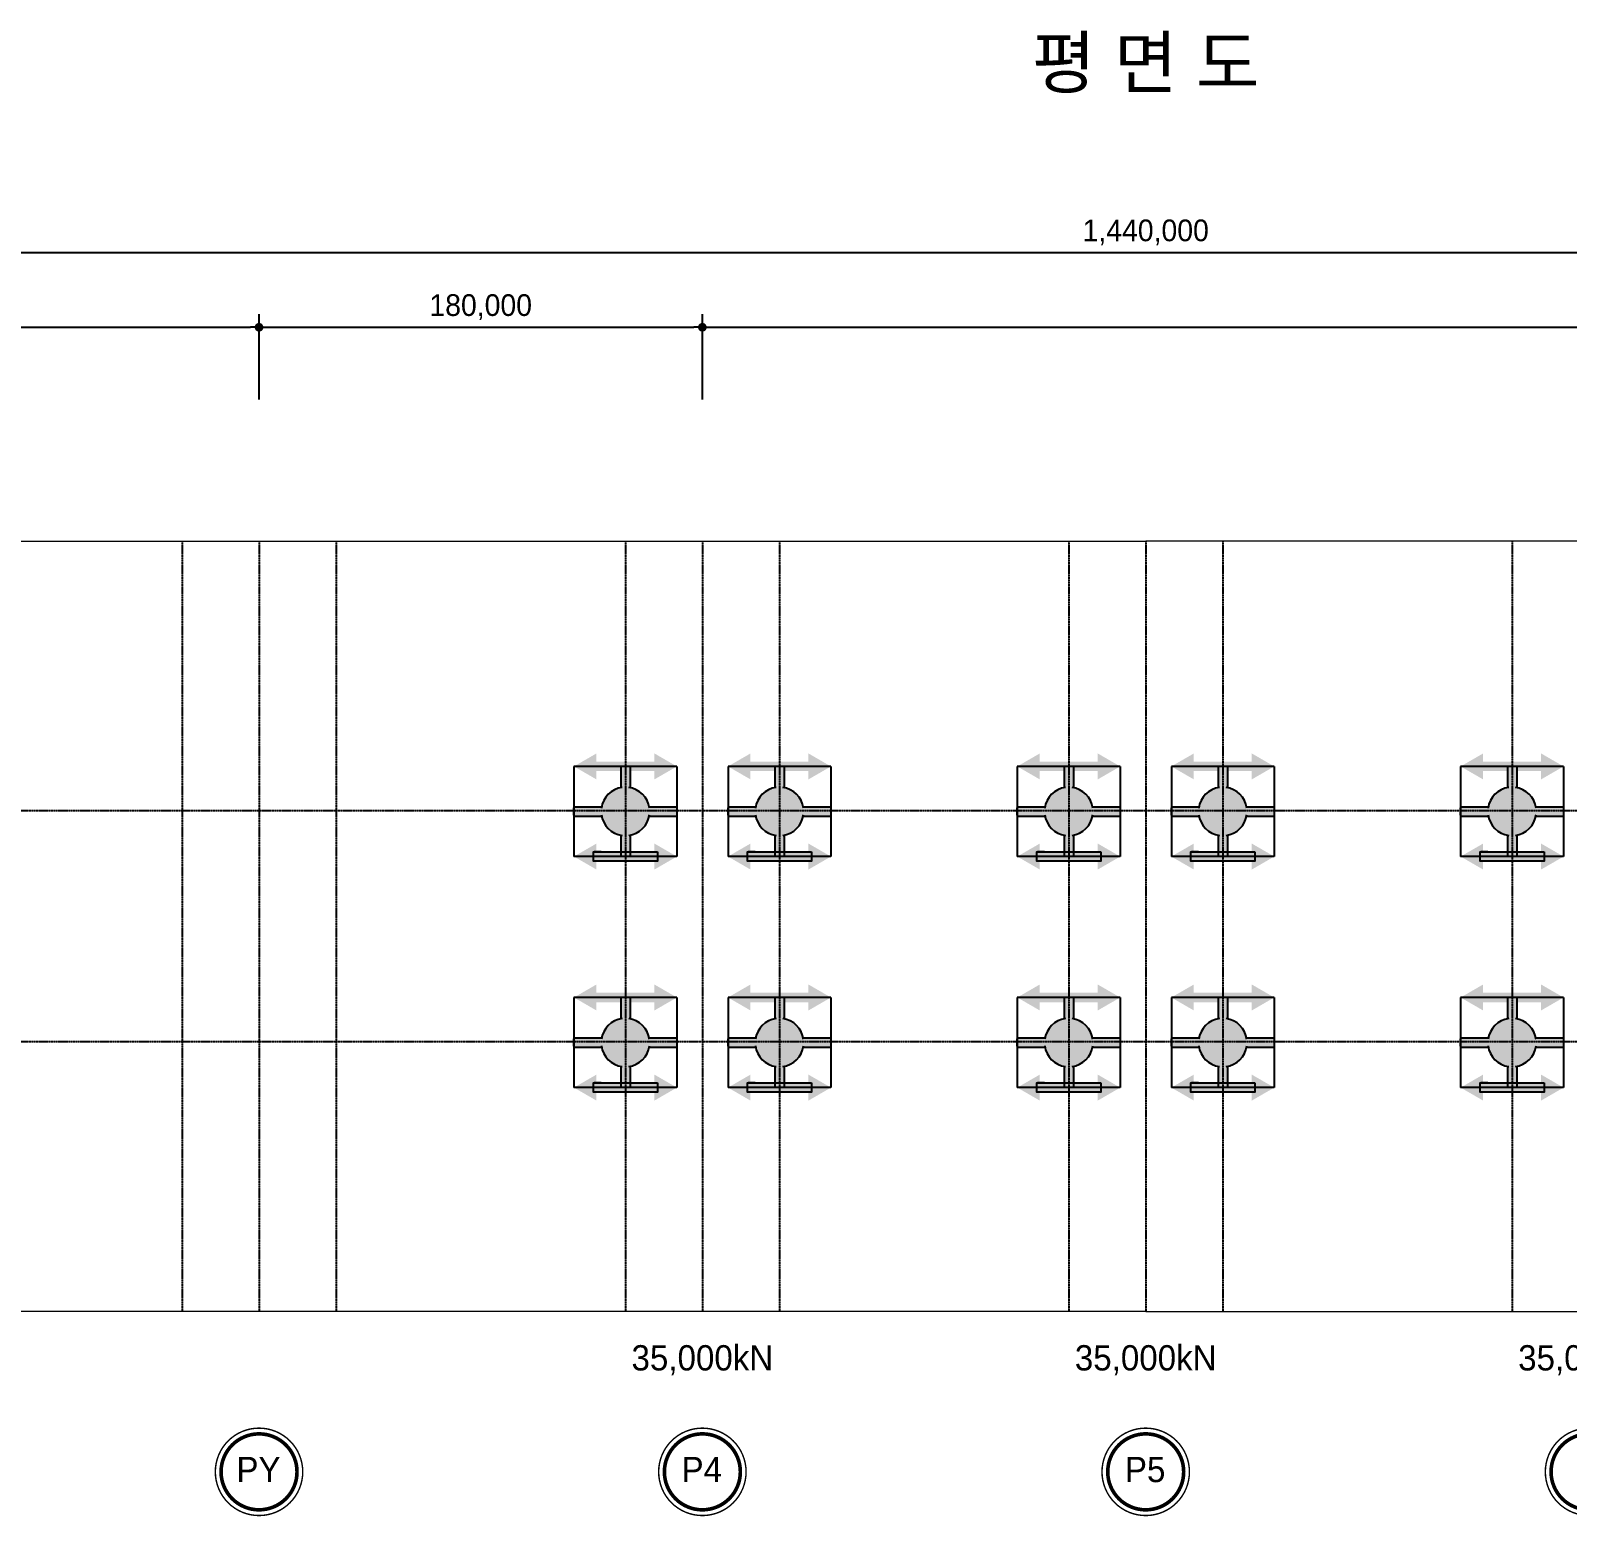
# Model space of a CAD drawing. Header units: millimetres. Extents: x 0 to 253461, y 0 to 44491.
# Drawn here: x 21246 to 42491, y 23949 to 44491 of the extents above; entities that cross this region are included whole.
import ezdxf
from ezdxf.enums import TextEntityAlignment as Align

# ---------------------------------------------------------------- set-up
doc = ezdxf.new("R2010")
doc.units = ezdxf.units.MM
doc.header["$LTSCALE"] = 8
doc.linetypes.add('A-CENTR01', pattern=[2, 1.25, -0.25, 0.25, -0.25])
for name, color, linetype in [('CS-CNTL', 1, 'A-CENTR01'), ('CS-DIML', 1, 'Continuous'), ('CS-DIMT', 3, 'Continuous'), ('CS-LEAD', 1, 'Continuous'), ('CS-PATT', 1, 'Continuous'), ('CS-SYMB', 3, 'Continuous')]:
    doc.layers.add(name, color=color, linetype=linetype)
doc.layers.add('CS-CONC-MAJR', color=4, linetype='Continuous', lineweight=0)
doc.styles.add('-윤고딕150', font='')
doc.styles.add('윤고딕150', font='')
doc.styles.get('-윤고딕150').set_extended_font_data('Dotum')
doc.styles.get('윤고딕150').set_extended_font_data('Dotum')

msp = doc.modelspace()

# ---------------------------------------------------------------- hatches: boundary and pattern name
at = {"layer": 'CS-PATT'}
h = msp.add_hatch(color=256, dxfattribs=at)
h.paths.add_polyline_path([(29734.42951406166, 33899.29325118694, 0.1817326972015464), (29533.87977241421, 34023.7126617362), (29533.87977241421, 34317.80632064792), (29403.42072823532, 34317.806320647), (29403.42072823534, 34023.71266173627, 0.3036810735635769), (29139.66654978804, 33759.95848328681), (28756.90965011177, 33759.95848328678), (28756.90965011177, 33629.49943910824), (29139.66654978911, 33629.49943910822, 0.1475431865697255), (29230.61551571542, 33458.45659529614)])
h.paths.add_polyline_path([(29797.63395086119, 33629.49943911367), (30180.39085053976, 33629.49943911367), (30180.39085053976, 33759.95848329223), (29797.63395086009, 33759.95848329223, 0.1155701980544457), (29734.42951406166, 33899.29325118694), (29230.61551571542, 33458.45659529614, 0.1494419787368781), (29403.42072823532, 33365.7452606642), (29403.42072823532, 33136.77340642337), (29533.87977241419, 33136.77340642417), (29533.87977241417, 33365.74526066425, 0.3036810735633546)])
for points in [[(29911.26784637506, 34382.92812530405), (29911.26784637506, 34252.68451599612), (29026.0326541583, 34252.68451599068), (29026.0326541583, 34382.92812529861)], [(32041.26784637529, 34382.92812530405), (32041.26784637529, 34252.68451599612), (31156.03265415853, 34252.68451599068), (31156.03265415853, 34382.92812529861)], [(36041.26784637506, 34382.92812530405), (36041.26784637506, 34252.68451599612), (35156.0326541583, 34252.68451599068), (35156.0326541583, 34382.92812529861)], [(38171.26784637529, 34382.92812530405), (38171.26784637529, 34252.68451599612), (37286.03265415853, 34252.68451599068), (37286.03265415853, 34382.92812529861)], [(42171.26784637506, 34382.92812530405), (42171.26784637506, 34252.68451599612), (41286.0326541583, 34252.68451599068), (41286.0326541583, 34382.92812529861)], [(29911.26784643385, 33136.77340642649), (29911.26784643385, 33006.52979711855), (29026.0326542171, 33006.52979711311), (29026.0326542171, 33136.77340642105)], [(32041.26784643409, 33136.77340642649), (32041.26784643409, 33006.52979711855), (31156.03265421733, 33006.52979711311), (31156.03265421733, 33136.77340642105)], [(36041.26784643385, 33136.77340642649), (36041.26784643385, 33006.52979711855), (35156.0326542171, 33006.52979711311), (35156.0326542171, 33136.77340642105)], [(38171.26784643409, 33136.77340642649), (38171.26784643409, 33006.52979711855), (37286.03265421733, 33006.52979711311), (37286.03265421733, 33136.77340642105)], [(42171.26784643385, 33136.77340642649), (42171.26784643385, 33006.52979711855), (41286.0326542171, 33006.52979711311), (41286.0326542171, 33136.77340642105)], [(29911.26784637506, 31187.92812530405), (29911.26784637506, 31057.68451599612), (29026.0326541583, 31057.68451599068), (29026.0326541583, 31187.92812529861)], [(32041.26784637529, 31187.92812530405), (32041.26784637529, 31057.68451599612), (31156.03265415853, 31057.68451599068), (31156.03265415853, 31187.92812529861)], [(36041.26784637506, 31187.92812530405), (36041.26784637506, 31057.68451599612), (35156.0326541583, 31057.68451599068), (35156.0326541583, 31187.92812529861)], [(38171.26784637529, 31187.92812530405), (38171.26784637529, 31057.68451599612), (37286.03265415853, 31057.68451599068), (37286.03265415853, 31187.92812529861)], [(42171.26784637506, 31187.92812530405), (42171.26784637506, 31057.68451599612), (41286.0326541583, 31057.68451599068), (41286.0326541583, 31187.92812529861)], [(29911.26784643385, 29941.77340642649), (29911.26784643385, 29811.52979711855), (29026.0326542171, 29811.52979711311), (29026.0326542171, 29941.77340642105)], [(32041.26784643409, 29941.77340642649), (32041.26784643409, 29811.52979711855), (31156.03265421733, 29811.52979711311), (31156.03265421733, 29941.77340642105)], [(36041.26784643385, 29941.77340642649), (36041.26784643385, 29811.52979711855), (35156.0326542171, 29811.52979711311), (35156.0326542171, 29941.77340642105)], [(38171.26784643409, 29941.77340642649), (38171.26784643409, 29811.52979711855), (37286.03265421733, 29811.52979711311), (37286.03265421733, 29941.77340642105)], [(42171.26784643385, 29941.77340642649), (42171.26784643385, 29811.52979711855), (41286.0326542171, 29811.52979711311), (41286.0326542171, 29941.77340642105)]]:
    msp.add_hatch(color=256, dxfattribs=at).paths.add_polyline_path(points)
h = msp.add_hatch(color=256, dxfattribs=at)
h.paths.add_polyline_path([(31864.42951406189, 33899.29325118694, 0.1817326972015464), (31663.87977241444, 34023.7126617362), (31663.87977241444, 34317.80632064792), (31533.42072823556, 34317.806320647), (31533.42072823557, 34023.71266173627, 0.3036810735635769), (31269.66654978827, 33759.95848328681), (30886.909650112, 33759.95848328678), (30886.909650112, 33629.49943910824), (31269.66654978934, 33629.49943910822, 0.1475431865697255), (31360.61551571565, 33458.45659529614)])
h.paths.add_polyline_path([(31927.63395086143, 33629.49943911367), (32310.39085053999, 33629.49943911367), (32310.39085053999, 33759.95848329223), (31927.63395086033, 33759.95848329223, 0.1155701980544457), (31864.42951406189, 33899.29325118694), (31360.61551571565, 33458.45659529614, 0.1494419787368781), (31533.42072823556, 33365.7452606642), (31533.42072823556, 33136.77340642337), (31663.87977241442, 33136.77340642417), (31663.8797724144, 33365.74526066425, 0.3036810735633546)])
h = msp.add_hatch(color=256, dxfattribs=at)
h.paths.add_polyline_path([(35864.42951406166, 33899.29325118694, 0.1817326972015464), (35663.87977241421, 34023.7126617362), (35663.87977241421, 34317.80632064792), (35533.42072823532, 34317.806320647), (35533.42072823534, 34023.71266173627, 0.3036810735635769), (35269.66654978804, 33759.95848328681), (34886.90965011177, 33759.95848328678), (34886.90965011177, 33629.49943910824), (35269.66654978911, 33629.49943910822, 0.1475431865697255), (35360.61551571542, 33458.45659529614)])
h.paths.add_polyline_path([(35927.63395086119, 33629.49943911367), (36310.39085053976, 33629.49943911367), (36310.39085053976, 33759.95848329223), (35927.63395086009, 33759.95848329223, 0.1155701980544457), (35864.42951406166, 33899.29325118694), (35360.61551571542, 33458.45659529614, 0.1494419787368781), (35533.42072823532, 33365.7452606642), (35533.42072823532, 33136.77340642337), (35663.87977241419, 33136.77340642417), (35663.87977241417, 33365.74526066425, 0.3036810735633546)])
h = msp.add_hatch(color=256, dxfattribs=at)
h.paths.add_polyline_path([(37994.42951406189, 33899.29325118694, 0.1817326972015464), (37793.87977241444, 34023.7126617362), (37793.87977241444, 34317.80632064792), (37663.42072823556, 34317.806320647), (37663.42072823557, 34023.71266173627, 0.3036810735635769), (37399.66654978827, 33759.95848328681), (37016.909650112, 33759.95848328678), (37016.909650112, 33629.49943910824), (37399.66654978934, 33629.49943910822, 0.1475431865697255), (37490.61551571565, 33458.45659529614)])
h.paths.add_polyline_path([(38057.63395086143, 33629.49943911367), (38440.39085053999, 33629.49943911367), (38440.39085053999, 33759.95848329223), (38057.63395086033, 33759.95848329223, 0.1155701980544457), (37994.42951406189, 33899.29325118694), (37490.61551571565, 33458.45659529614, 0.1494419787368781), (37663.42072823556, 33365.7452606642), (37663.42072823556, 33136.77340642337), (37793.87977241442, 33136.77340642417), (37793.8797724144, 33365.74526066425, 0.3036810735633546)])
h = msp.add_hatch(color=256, dxfattribs=at)
h.paths.add_polyline_path([(41994.42951406166, 33899.29325118694, 0.1817326972015464), (41793.87977241421, 34023.7126617362), (41793.87977241421, 34317.80632064792), (41663.42072823532, 34317.806320647), (41663.42072823534, 34023.71266173627, 0.3036810735635769), (41399.66654978804, 33759.95848328681), (41016.90965011177, 33759.95848328678), (41016.90965011177, 33629.49943910824), (41399.66654978911, 33629.49943910822, 0.1475431865697255), (41490.61551571542, 33458.45659529614)])
h.paths.add_polyline_path([(42057.63395086119, 33629.49943911367), (42440.39085053976, 33629.49943911367), (42440.39085053976, 33759.95848329223), (42057.63395086009, 33759.95848329223, 0.1155701980544457), (41994.42951406166, 33899.29325118694), (41490.61551571542, 33458.45659529614, 0.1494419787368781), (41663.42072823532, 33365.7452606642), (41663.42072823532, 33136.77340642337), (41793.87977241419, 33136.77340642417), (41793.87977241417, 33365.74526066425, 0.3036810735633546)])
h = msp.add_hatch(color=256, dxfattribs=at)
h.paths.add_polyline_path([(29734.42951406166, 30704.29325118694, 0.1817326972015464), (29533.87977241421, 30828.7126617362), (29533.87977241421, 31122.80632064792), (29403.42072823532, 31122.806320647), (29403.42072823534, 30828.71266173627, 0.3036810735635769), (29139.66654978804, 30564.95848328681), (28756.90965011177, 30564.95848328678), (28756.90965011177, 30434.49943910824), (29139.66654978911, 30434.49943910822, 0.1475431865697255), (29230.61551571542, 30263.45659529614)])
h.paths.add_polyline_path([(29797.63395086119, 30434.49943911367), (30180.39085053976, 30434.49943911367), (30180.39085053976, 30564.95848329223), (29797.63395086009, 30564.95848329223, 0.1155701980544457), (29734.42951406166, 30704.29325118694), (29230.61551571542, 30263.45659529614, 0.1494419787368781), (29403.42072823532, 30170.7452606642), (29403.42072823532, 29941.77340642337), (29533.87977241419, 29941.77340642417), (29533.87977241417, 30170.74526066425, 0.3036810735633546)])
h = msp.add_hatch(color=256, dxfattribs=at)
h.paths.add_polyline_path([(31864.42951406189, 30704.29325118694, 0.1817326972015464), (31663.87977241444, 30828.7126617362), (31663.87977241444, 31122.80632064792), (31533.42072823556, 31122.806320647), (31533.42072823557, 30828.71266173627, 0.3036810735635769), (31269.66654978827, 30564.95848328681), (30886.909650112, 30564.95848328678), (30886.909650112, 30434.49943910824), (31269.66654978934, 30434.49943910822, 0.1475431865697255), (31360.61551571565, 30263.45659529614)])
h.paths.add_polyline_path([(31927.63395086143, 30434.49943911367), (32310.39085053999, 30434.49943911367), (32310.39085053999, 30564.95848329223), (31927.63395086033, 30564.95848329223, 0.1155701980544457), (31864.42951406189, 30704.29325118694), (31360.61551571565, 30263.45659529614, 0.1494419787368781), (31533.42072823556, 30170.7452606642), (31533.42072823556, 29941.77340642337), (31663.87977241442, 29941.77340642417), (31663.8797724144, 30170.74526066425, 0.3036810735633546)])
h = msp.add_hatch(color=256, dxfattribs=at)
h.paths.add_polyline_path([(35864.42951406166, 30704.29325118694, 0.1817326972015464), (35663.87977241421, 30828.7126617362), (35663.87977241421, 31122.80632064792), (35533.42072823532, 31122.806320647), (35533.42072823534, 30828.71266173627, 0.3036810735635769), (35269.66654978804, 30564.95848328681), (34886.90965011177, 30564.95848328678), (34886.90965011177, 30434.49943910824), (35269.66654978911, 30434.49943910822, 0.1475431865697255), (35360.61551571542, 30263.45659529614)])
h.paths.add_polyline_path([(35927.63395086119, 30434.49943911367), (36310.39085053976, 30434.49943911367), (36310.39085053976, 30564.95848329223), (35927.63395086009, 30564.95848329223, 0.1155701980544457), (35864.42951406166, 30704.29325118694), (35360.61551571542, 30263.45659529614, 0.1494419787368781), (35533.42072823532, 30170.7452606642), (35533.42072823532, 29941.77340642337), (35663.87977241419, 29941.77340642417), (35663.87977241417, 30170.74526066425, 0.3036810735633546)])
h = msp.add_hatch(color=256, dxfattribs=at)
h.paths.add_polyline_path([(37994.42951406189, 30704.29325118694, 0.1817326972015464), (37793.87977241444, 30828.7126617362), (37793.87977241444, 31122.80632064792), (37663.42072823556, 31122.806320647), (37663.42072823557, 30828.71266173627, 0.3036810735635769), (37399.66654978827, 30564.95848328681), (37016.909650112, 30564.95848328678), (37016.909650112, 30434.49943910824), (37399.66654978934, 30434.49943910822, 0.1475431865697255), (37490.61551571565, 30263.45659529614)])
h.paths.add_polyline_path([(38057.63395086143, 30434.49943911367), (38440.39085053999, 30434.49943911367), (38440.39085053999, 30564.95848329223), (38057.63395086033, 30564.95848329223, 0.1155701980544457), (37994.42951406189, 30704.29325118694), (37490.61551571565, 30263.45659529614, 0.1494419787368781), (37663.42072823556, 30170.7452606642), (37663.42072823556, 29941.77340642337), (37793.87977241442, 29941.77340642417), (37793.8797724144, 30170.74526066425, 0.3036810735633546)])
h = msp.add_hatch(color=256, dxfattribs=at)
h.paths.add_polyline_path([(41994.42951406166, 30704.29325118694, 0.1817326972015464), (41793.87977241421, 30828.7126617362), (41793.87977241421, 31122.80632064792), (41663.42072823532, 31122.806320647), (41663.42072823534, 30828.71266173627, 0.3036810735635769), (41399.66654978804, 30564.95848328681), (41016.90965011177, 30564.95848328678), (41016.90965011177, 30434.49943910824), (41399.66654978911, 30434.49943910822, 0.1475431865697255), (41490.61551571542, 30263.45659529614)])
h.paths.add_polyline_path([(42057.63395086119, 30434.49943911367), (42440.39085053976, 30434.49943911367), (42440.39085053976, 30564.95848329223), (42057.63395086009, 30564.95848329223, 0.1155701980544457), (41994.42951406166, 30704.29325118694), (41490.61551571542, 30263.45659529614, 0.1494419787368781), (41663.42072823532, 30170.7452606642), (41663.42072823532, 29941.77340642337), (41793.87977241419, 29941.77340642417), (41793.87977241417, 30170.74526066425, 0.3036810735633546)])

# ---------------------------------------------------------------- linework, layer by layer
at = {"layer": 'CS-CNTL'}
for p, q in [((23337.49714997417, 37432.05125186025), (23337.49714997417, 26782.05125186016)), ((24402.49714997417, 37432.05125186025), (24402.49714997417, 26782.05125186016)), ((25467.49714997417, 37432.05125186025), (25467.49714997417, 26782.05125186016)), ((29467.49714997417, 37432.05125186025), (29467.49714997417, 26782.05125186016)), ((30532.49714997417, 37432.05125186025), (30532.49714997417, 26782.05125186016)), ((31597.49714997417, 37432.05125186025), (31597.49714997417, 26782.05125186016)), ((35597.49714997417, 37432.05125186025), (35597.49714997417, 26782.05125186016)), ((36662.49714997417, 37432.05125186025), (36662.49714997417, 26782.05125186016)), ((37727.49714997417, 37432.05125186025), (37727.49714997417, 26782.05125186016)), ((41727.49714997417, 37432.05125186025), (41727.49714997417, 26782.05125186016)), ((73264.99714997418, 33704.55125186016), (18272.49714997417, 33704.55125186016)), ((73264.99714997418, 30509.55125186016), (18272.49714997417, 30509.55125186016))]:
    msp.add_line(p, q, dxfattribs=at)
at = {"layer": 'CS-CONC-MAJR'}
for points in [[(36662.49714997417, 26782.05125186016), (59.99714997417414, 26782.05125186016), (59.99714997417414, 37432.05125186025), (36662.49714997417, 37432.05125186025)], [(36662.49714997417, 26782.05125186016), (73264.99714997418, 26782.05125186016), (73264.99714997418, 37432.05125186025), (36662.49714997441, 37432.05125186025)]]:
    msp.add_lwpolyline(points, dxfattribs=at)
at = {"layer": 'CS-DIML'}
for p, q in [((179.9971499741741, 41423.66257074878), (73144.99714997418, 41423.66257074878)), ((6132.497149974175, 40390.38458519356), (24282.49714997417, 40390.38458519356)), ((24402.49714997417, 40390.38458519356), (24282.49714997417, 40390.38458519356)), ((24402.49714997417, 39390.38458519356), (24402.49714997417, 40570.38458519356)), ((24402.49714997417, 39390.38458519356), (24402.49714997417, 40570.38458519356)), ((24402.49714997417, 40390.38458519356), (24522.49714997417, 40390.38458519356)), ((24522.49714997417, 40390.38458519356), (30412.49714997394, 40390.38458519356)), ((30532.49714997394, 40390.38458519356), (30412.49714997394, 40390.38458519356)), ((30532.49714997394, 39390.38458519356), (30532.49714997394, 40570.38458519356)), ((30532.49714997394, 39390.38458519356), (30532.49714997394, 40570.38458519356)), ((30532.49714997394, 40390.38458519356), (30652.49714997394, 40390.38458519356)), ((30652.49714997394, 40390.38458519356), (67192.49714997418, 40390.38458519356))]:
    msp.add_line(p, q, dxfattribs=at)
at = {"layer": 'CS-DIML', "const_width": 60}
for points in [[(24372.49714997417, 40390.38458519356, 1), (24432.49714997417, 40390.38458519356, 1)], [(24432.49714997417, 40390.38458519356, 1), (24372.49714997417, 40390.38458519356, 1)], [(30502.49714997394, 40390.38458519356, 1), (30562.49714997394, 40390.38458519356, 1)], [(30562.49714997394, 40390.38458519356, 1), (30502.49714997394, 40390.38458519356, 1)]]:
    msp.add_lwpolyline(points, format="xyb", close=True, dxfattribs=at)
at = {"layer": 'CS-LEAD'}
for points, const_width in [([(24402.49714997417, 25167.73828407236, 0.9999999999999999), (24402.49714997417, 23958.86421964814)], 19.82216591591592), ([(24402.49714997417, 25088.44962040868, 0.9999999999999999), (24402.49714997417, 24038.15288331182)], 50.13841966966968), ([(24402.49714997417, 24038.15288331182, 0.9999999999999999), (24402.49714997417, 25088.44962040868)], 50.13841966966968), ([(24402.49714997417, 23958.86421964814, 0.9999999999999999), (24402.49714997417, 25167.73828407236)], 19.82216591591592), ([(30532.49714997441, 25167.73828407236, 0.9999999999999999), (30532.49714997441, 23958.86421964814)], 19.82216591591592), ([(30532.49714997441, 25088.44962040868, 0.9999999999999999), (30532.49714997441, 24038.15288331182)], 50.13841966966968), ([(30532.49714997441, 24038.15288331182, 0.9999999999999999), (30532.49714997441, 25088.44962040868)], 50.13841966966968), ([(30532.49714997441, 23958.86421964814, 0.9999999999999999), (30532.49714997441, 25167.73828407236)], 19.82216591591592), ([(36662.49714997441, 25167.73828407236, 0.9999999999999999), (36662.49714997441, 23958.86421964814)], 19.82216591591592), ([(36662.49714997441, 25088.44962040868, 0.9999999999999999), (36662.49714997441, 24038.15288331182)], 50.13841966966968), ([(36662.49714997441, 24038.15288331182, 0.9999999999999999), (36662.49714997441, 25088.44962040868)], 50.13841966966968), ([(36662.49714997441, 23958.86421964814, 0.9999999999999999), (36662.49714997441, 25167.73828407236)], 19.82216591591592), ([(42792.49714997441, 25167.73828407236, 0.9999999999999999), (42792.49714997441, 23958.86421964814)], 19.82216591591592), ([(42792.49714997441, 25088.44962040868, 0.9999999999999999), (42792.49714997441, 24038.15288331182)], 50.13841966966968)]:
    msp.add_lwpolyline(points, format="xyb", dxfattribs=dict(at, const_width=const_width))
at = {"layer": 'CS-SYMB'}
for p, q in [((30180.39085053976, 34317.80632065251), (28756.90965011177, 34317.80632064237)), ((28756.90965011177, 34317.80632064707), (28756.90965011177, 33071.65160175753)), ((29403.42072823532, 34317.80632064744), (29403.42072823534, 34023.71266173627)), ((29518.49643908085, 34317.80632064744), (29418.80406156867, 34317.80632064273)), ((29533.87977241419, 34317.80632064744), (29533.87977241421, 34023.7126617362)), ((30180.39085053976, 34317.80632065251), (30180.39085053976, 33071.65160176297)), ((32310.39085053999, 34317.80632065251), (30886.909650112, 34317.80632064237)), ((30886.909650112, 34317.80632064707), (30886.909650112, 33071.65160175753)), ((31533.42072823556, 34317.80632064744), (31533.42072823557, 34023.71266173627)), ((31648.49643908108, 34317.80632064744), (31548.8040615689, 34317.80632064273)), ((31663.87977241442, 34317.80632064744), (31663.87977241444, 34023.7126617362)), ((32310.39085053999, 34317.80632065251), (32310.39085053999, 33071.65160176297)), ((36310.39085053976, 34317.80632065251), (34886.90965011177, 34317.80632064237)), ((34886.90965011177, 34317.80632064707), (34886.90965011177, 33071.65160175753)), ((35533.42072823532, 34317.80632064744), (35533.42072823534, 34023.71266173627)), ((35648.49643908085, 34317.80632064744), (35548.80406156867, 34317.80632064273)), ((35663.87977241419, 34317.80632064744), (35663.87977241421, 34023.7126617362)), ((36310.39085053976, 34317.80632065251), (36310.39085053976, 33071.65160176297)), ((38440.39085053999, 34317.80632065251), (37016.909650112, 34317.80632064237)), ((37016.909650112, 34317.80632064707), (37016.909650112, 33071.65160175753)), ((37663.42072823556, 34317.80632064744), (37663.42072823557, 34023.71266173627)), ((37778.49643908108, 34317.80632064744), (37678.8040615689, 34317.80632064273)), ((37793.87977241442, 34317.80632064744), (37793.87977241444, 34023.7126617362)), ((38440.39085053999, 34317.80632065251), (38440.39085053999, 33071.65160176297)), ((42440.39085053976, 34317.80632065251), (41016.90965011177, 34317.80632064237)), ((41016.90965011177, 34317.80632064707), (41016.90965011177, 33071.65160175753)), ((41663.42072823532, 34317.80632064744), (41663.42072823534, 34023.71266173627)), ((41778.49643908085, 34317.80632064744), (41678.80406156867, 34317.80632064273)), ((41793.87977241419, 34317.80632064744), (41793.87977241421, 34023.7126617362)), ((42440.39085053976, 34317.80632065251), (42440.39085053976, 33071.65160176297)), ((28756.90965010707, 33759.9584832868), (29139.66654978802, 33759.95848328681)), ((28756.90965010707, 33644.88277244158), (28756.90965011177, 33744.57514995345)), ((28756.90965010707, 33629.49943910824), (29139.66654978911, 33629.49943910822)), ((29797.63395086009, 33759.95848329223), (30180.39085053976, 33759.95848329224)), ((29797.63395086118, 33629.49943911367), (30180.39085053976, 33629.49943911367)), ((30180.39085053976, 33744.5751499589), (30180.39085053976, 33644.88277244702)), ((30886.9096501073, 33759.9584832868), (31269.66654978826, 33759.95848328681)), ((30886.9096501073, 33644.88277244158), (30886.909650112, 33744.57514995345)), ((30886.9096501073, 33629.49943910824), (31269.66654978934, 33629.49943910822)), ((31927.63395086033, 33759.95848329223), (32310.39085053999, 33759.95848329224)), ((31927.63395086141, 33629.49943911367), (32310.39085053999, 33629.49943911367)), ((32310.39085053999, 33744.5751499589), (32310.39085053999, 33644.88277244702)), ((34886.90965010707, 33759.9584832868), (35269.66654978802, 33759.95848328681)), ((34886.90965010707, 33644.88277244158), (34886.90965011177, 33744.57514995345)), ((34886.90965010707, 33629.49943910824), (35269.66654978911, 33629.49943910822)), ((35927.63395086009, 33759.95848329223), (36310.39085053976, 33759.95848329224)), ((35927.63395086118, 33629.49943911367), (36310.39085053976, 33629.49943911367)), ((36310.39085053976, 33744.5751499589), (36310.39085053976, 33644.88277244702)), ((37016.9096501073, 33759.9584832868), (37399.66654978826, 33759.95848328681)), ((37016.9096501073, 33644.88277244158), (37016.909650112, 33744.57514995345)), ((37016.9096501073, 33629.49943910824), (37399.66654978934, 33629.49943910822)), ((38057.63395086033, 33759.95848329223), (38440.39085053999, 33759.95848329224)), ((38057.63395086141, 33629.49943911367), (38440.39085053999, 33629.49943911367)), ((38440.39085053999, 33744.5751499589), (38440.39085053999, 33644.88277244702)), ((41016.90965010707, 33759.9584832868), (41399.66654978802, 33759.95848328681)), ((41016.90965010707, 33644.88277244158), (41016.90965011177, 33744.57514995345)), ((41016.90965010707, 33629.49943910824), (41399.66654978911, 33629.49943910822)), ((42057.63395086009, 33759.95848329223), (42440.39085053976, 33759.95848329224)), ((42057.63395086118, 33629.49943911367), (42440.39085053976, 33629.49943911367)), ((42440.39085053976, 33744.5751499589), (42440.39085053976, 33644.88277244702)), ((29403.42072823532, 33365.7452606642), (29403.42072823532, 33071.6516017579)), ((29533.87977241417, 33365.74526066426), (29533.87977241419, 33071.6516017579)), ((31533.42072823556, 33365.7452606642), (31533.42072823556, 33071.6516017579)), ((31663.8797724144, 33365.74526066426), (31663.87977241442, 33071.6516017579)), ((35533.42072823532, 33365.7452606642), (35533.42072823532, 33071.6516017579)), ((35663.87977241417, 33365.74526066426), (35663.87977241419, 33071.6516017579)), ((37663.42072823556, 33365.7452606642), (37663.42072823556, 33071.6516017579)), ((37793.8797724144, 33365.74526066426), (37793.87977241442, 33071.6516017579)), ((41663.42072823532, 33365.7452606642), (41663.42072823532, 33071.6516017579)), ((41793.87977241417, 33365.74526066426), (41793.87977241419, 33071.6516017579)), ((30180.39085053976, 33071.65160176782), (28756.90965011177, 33071.65160176722)), ((29134.12976737582, 33136.7734064115), (29034.43738986422, 33136.7734064115)), ((32310.39085053999, 33071.65160176782), (30886.909650112, 33071.65160176722)), ((31264.12976737605, 33136.7734064115), (31164.43738986445, 33136.7734064115)), ((36310.39085053976, 33071.65160176782), (34886.90965011177, 33071.65160176722)), ((35264.12976737582, 33136.7734064115), (35164.43738986422, 33136.7734064115)), ((38440.39085053999, 33071.65160176782), (37016.909650112, 33071.65160176722)), ((37394.12976737605, 33136.7734064115), (37294.43738986445, 33136.7734064115)), ((42440.39085053976, 33071.65160176782), (41016.90965011177, 33071.65160176722)), ((41394.12976737582, 33136.7734064115), (41294.43738986422, 33136.7734064115)), ((30180.39085053976, 31122.80632065251), (28756.90965011177, 31122.80632064237)), ((28756.90965011177, 31122.80632064707), (28756.90965011177, 29876.65160175753)), ((29403.42072823532, 31122.80632064744), (29403.42072823534, 30828.71266173627)), ((29518.49643908085, 31122.80632064744), (29418.80406156867, 31122.80632064273)), ((29533.87977241419, 31122.80632064744), (29533.87977241421, 30828.7126617362)), ((30180.39085053976, 31122.80632065251), (30180.39085053976, 29876.65160176297)), ((32310.39085053999, 31122.80632065251), (30886.909650112, 31122.80632064237)), ((30886.909650112, 31122.80632064707), (30886.909650112, 29876.65160175753)), ((31533.42072823556, 31122.80632064744), (31533.42072823557, 30828.71266173627)), ((31648.49643908108, 31122.80632064744), (31548.8040615689, 31122.80632064273)), ((31663.87977241442, 31122.80632064744), (31663.87977241444, 30828.7126617362)), ((32310.39085053999, 31122.80632065251), (32310.39085053999, 29876.65160176297)), ((36310.39085053976, 31122.80632065251), (34886.90965011177, 31122.80632064237)), ((34886.90965011177, 31122.80632064707), (34886.90965011177, 29876.65160175753)), ((35533.42072823532, 31122.80632064744), (35533.42072823534, 30828.71266173627)), ((35648.49643908085, 31122.80632064744), (35548.80406156867, 31122.80632064273)), ((35663.87977241419, 31122.80632064744), (35663.87977241421, 30828.7126617362)), ((36310.39085053976, 31122.80632065251), (36310.39085053976, 29876.65160176297)), ((38440.39085053999, 31122.80632065251), (37016.909650112, 31122.80632064237)), ((37016.909650112, 31122.80632064707), (37016.909650112, 29876.65160175753)), ((37663.42072823556, 31122.80632064744), (37663.42072823557, 30828.71266173627)), ((37778.49643908108, 31122.80632064744), (37678.8040615689, 31122.80632064273)), ((37793.87977241442, 31122.80632064744), (37793.87977241444, 30828.7126617362)), ((38440.39085053999, 31122.80632065251), (38440.39085053999, 29876.65160176297)), ((42440.39085053976, 31122.80632065251), (41016.90965011177, 31122.80632064237)), ((41016.90965011177, 31122.80632064707), (41016.90965011177, 29876.65160175753)), ((41663.42072823532, 31122.80632064744), (41663.42072823534, 30828.71266173627)), ((41778.49643908085, 31122.80632064744), (41678.80406156867, 31122.80632064273)), ((41793.87977241419, 31122.80632064744), (41793.87977241421, 30828.7126617362)), ((42440.39085053976, 31122.80632065251), (42440.39085053976, 29876.65160176297)), ((28756.90965010707, 30564.9584832868), (29139.66654978802, 30564.95848328681)), ((28756.90965010707, 30449.88277244158), (28756.90965011177, 30549.57514995345)), ((28756.90965010707, 30434.49943910824), (29139.66654978911, 30434.49943910822)), ((29797.63395086009, 30564.95848329223), (30180.39085053976, 30564.95848329224)), ((29797.63395086118, 30434.49943911367), (30180.39085053976, 30434.49943911367)), ((30180.39085053976, 30549.5751499589), (30180.39085053976, 30449.88277244702)), ((30886.9096501073, 30564.9584832868), (31269.66654978826, 30564.95848328681)), ((30886.9096501073, 30449.88277244158), (30886.909650112, 30549.57514995345)), ((30886.9096501073, 30434.49943910824), (31269.66654978934, 30434.49943910822)), ((31927.63395086033, 30564.95848329223), (32310.39085053999, 30564.95848329224)), ((31927.63395086141, 30434.49943911367), (32310.39085053999, 30434.49943911367)), ((32310.39085053999, 30549.5751499589), (32310.39085053999, 30449.88277244702)), ((34886.90965010707, 30564.9584832868), (35269.66654978802, 30564.95848328681)), ((34886.90965010707, 30449.88277244158), (34886.90965011177, 30549.57514995345)), ((34886.90965010707, 30434.49943910824), (35269.66654978911, 30434.49943910822)), ((35927.63395086009, 30564.95848329223), (36310.39085053976, 30564.95848329224)), ((35927.63395086118, 30434.49943911367), (36310.39085053976, 30434.49943911367)), ((36310.39085053976, 30549.5751499589), (36310.39085053976, 30449.88277244702)), ((37016.9096501073, 30564.9584832868), (37399.66654978826, 30564.95848328681)), ((37016.9096501073, 30449.88277244158), (37016.909650112, 30549.57514995345)), ((37016.9096501073, 30434.49943910824), (37399.66654978934, 30434.49943910822)), ((38057.63395086033, 30564.95848329223), (38440.39085053999, 30564.95848329224)), ((38057.63395086141, 30434.49943911367), (38440.39085053999, 30434.49943911367)), ((38440.39085053999, 30549.5751499589), (38440.39085053999, 30449.88277244702)), ((41016.90965010707, 30564.9584832868), (41399.66654978802, 30564.95848328681)), ((41016.90965010707, 30449.88277244158), (41016.90965011177, 30549.57514995345)), ((41016.90965010707, 30434.49943910824), (41399.66654978911, 30434.49943910822)), ((42057.63395086009, 30564.95848329223), (42440.39085053976, 30564.95848329224)), ((42057.63395086118, 30434.49943911367), (42440.39085053976, 30434.49943911367)), ((42440.39085053976, 30549.5751499589), (42440.39085053976, 30449.88277244702)), ((29403.42072823532, 30170.7452606642), (29403.42072823532, 29876.6516017579)), ((29533.87977241417, 30170.74526066426), (29533.87977241419, 29876.6516017579)), ((31533.42072823556, 30170.7452606642), (31533.42072823556, 29876.6516017579)), ((31663.8797724144, 30170.74526066426), (31663.87977241442, 29876.6516017579)), ((35533.42072823532, 30170.7452606642), (35533.42072823532, 29876.6516017579)), ((35663.87977241417, 30170.74526066426), (35663.87977241419, 29876.6516017579)), ((37663.42072823556, 30170.7452606642), (37663.42072823556, 29876.6516017579)), ((37793.8797724144, 30170.74526066426), (37793.87977241442, 29876.6516017579)), ((41663.42072823532, 30170.7452606642), (41663.42072823532, 29876.6516017579)), ((41793.87977241417, 30170.74526066426), (41793.87977241419, 29876.6516017579)), ((30180.39085053976, 29876.65160176782), (28756.90965011177, 29876.65160176722)), ((29134.12976737582, 29941.7734064115), (29034.43738986422, 29941.7734064115)), ((32310.39085053999, 29876.65160176782), (30886.909650112, 29876.65160176722)), ((31264.12976737605, 29941.7734064115), (31164.43738986445, 29941.7734064115)), ((36310.39085053976, 29876.65160176782), (34886.90965011177, 29876.65160176722)), ((35264.12976737582, 29941.7734064115), (35164.43738986422, 29941.7734064115)), ((38440.39085053999, 29876.65160176782), (37016.909650112, 29876.65160176722)), ((37394.12976737605, 29941.7734064115), (37294.43738986445, 29941.7734064115)), ((42440.39085053976, 29876.65160176782), (41016.90965011177, 29876.65160176722)), ((41394.12976737582, 29941.7734064115), (41294.43738986422, 29941.7734064115))]:
    msp.add_line(p, q, dxfattribs=at)
for points in [[(29911.26784643385, 33136.77340642649), (29911.26784643385, 33006.52979711855), (29026.0326542171, 33006.52979711311), (29026.0326542171, 33136.77340642105)], [(32041.26784643409, 33136.77340642649), (32041.26784643409, 33006.52979711855), (31156.03265421733, 33006.52979711311), (31156.03265421733, 33136.77340642105)], [(36041.26784643385, 33136.77340642649), (36041.26784643385, 33006.52979711855), (35156.0326542171, 33006.52979711311), (35156.0326542171, 33136.77340642105)], [(38171.26784643409, 33136.77340642649), (38171.26784643409, 33006.52979711855), (37286.03265421733, 33006.52979711311), (37286.03265421733, 33136.77340642105)], [(42171.26784643385, 33136.77340642649), (42171.26784643385, 33006.52979711855), (41286.0326542171, 33006.52979711311), (41286.0326542171, 33136.77340642105)], [(29911.26784643385, 29941.77340642649), (29911.26784643385, 29811.52979711855), (29026.0326542171, 29811.52979711311), (29026.0326542171, 29941.77340642105)], [(32041.26784643409, 29941.77340642649), (32041.26784643409, 29811.52979711855), (31156.03265421733, 29811.52979711311), (31156.03265421733, 29941.77340642105)], [(36041.26784643385, 29941.77340642649), (36041.26784643385, 29811.52979711855), (35156.0326542171, 29811.52979711311), (35156.0326542171, 29941.77340642105)], [(38171.26784643409, 29941.77340642649), (38171.26784643409, 29811.52979711855), (37286.03265421733, 29811.52979711311), (37286.03265421733, 29941.77340642105)], [(42171.26784643385, 29941.77340642649), (42171.26784643385, 29811.52979711855), (41286.0326542171, 29811.52979711311), (41286.0326542171, 29941.77340642105)]]:
    msp.add_lwpolyline(points, close=True, dxfattribs=at)
for centre, start, end in [((29468.6502503246, 33694.72896120024), 97.66225566149566, 172.3377443393445), ((29468.6502503246, 33694.72896120024), 7.662255658975037, 82.33774433934454), ((31598.65025032483, 33694.72896120024), 97.66225566149566, 172.3377443393445), ((31598.65025032483, 33694.72896120024), 7.662255658975037, 82.33774433934454), ((35598.6502503246, 33694.72896120024), 97.66225566149566, 172.3377443393445), ((35598.6502503246, 33694.72896120024), 7.662255658975037, 82.33774433934454), ((37728.65025032483, 33694.72896120024), 97.66225566149566, 172.3377443393445), ((37728.65025032483, 33694.72896120024), 7.662255658975037, 82.33774433934454), ((41728.6502503246, 33694.72896120024), 97.66225566149566, 172.3377443393445), ((41728.6502503246, 33694.72896120024), 7.662255658975037, 82.33774433934454), ((29468.6502503246, 33694.72896120024), 187.6622556606555, 262.3377443393445), ((29468.6502503246, 33694.72896120024), 277.6622556606555, 352.3377443393445), ((31598.65025032483, 33694.72896120024), 187.6622556606555, 262.3377443393445), ((31598.65025032483, 33694.72896120024), 277.6622556606555, 352.3377443393445), ((35598.6502503246, 33694.72896120024), 187.6622556606555, 262.3377443393445), ((35598.6502503246, 33694.72896120024), 277.6622556606555, 352.3377443393445), ((37728.65025032483, 33694.72896120024), 187.6622556606555, 262.3377443393445), ((37728.65025032483, 33694.72896120024), 277.6622556606555, 352.3377443393445), ((41728.6502503246, 33694.72896120024), 187.6622556606555, 262.3377443393445), ((41728.6502503246, 33694.72896120024), 277.6622556606555, 352.3377443393445), ((29468.6502503246, 30499.72896120024), 97.66225566149566, 172.3377443393445), ((29468.6502503246, 30499.72896120024), 7.662255658975037, 82.33774433934454), ((31598.65025032483, 30499.72896120024), 97.66225566149566, 172.3377443393445), ((31598.65025032483, 30499.72896120024), 7.662255658975037, 82.33774433934454), ((35598.6502503246, 30499.72896120024), 97.66225566149566, 172.3377443393445), ((35598.6502503246, 30499.72896120024), 7.662255658975037, 82.33774433934454), ((37728.65025032483, 30499.72896120024), 97.66225566149566, 172.3377443393445), ((37728.65025032483, 30499.72896120024), 7.662255658975037, 82.33774433934454), ((41728.6502503246, 30499.72896120024), 97.66225566149566, 172.3377443393445), ((41728.6502503246, 30499.72896120024), 7.662255658975037, 82.33774433934454), ((29468.6502503246, 30499.72896120024), 187.6622556606555, 262.3377443393445), ((29468.6502503246, 30499.72896120024), 277.6622556606555, 352.3377443393445), ((31598.65025032483, 30499.72896120024), 187.6622556606555, 262.3377443393445), ((31598.65025032483, 30499.72896120024), 277.6622556606555, 352.3377443393445), ((35598.6502503246, 30499.72896120024), 187.6622556606555, 262.3377443393445), ((35598.6502503246, 30499.72896120024), 277.6622556606555, 352.3377443393445), ((37728.65025032483, 30499.72896120024), 187.6622556606555, 262.3377443393445), ((37728.65025032483, 30499.72896120024), 277.6622556606555, 352.3377443393445), ((41728.6502503246, 30499.72896120024), 187.6622556606555, 262.3377443393445), ((41728.6502503246, 30499.72896120024), 277.6622556606555, 352.3377443393445)]:
    msp.add_arc(centre, 335.3880823320602, start, end, dxfattribs=at)
for points in [[(29067.57114484665, 34138.44582302165), (29067.57114484665, 34497.16681824367), (28756.90965011177, 34317.80632063266)], [(29869.72935580461, 34138.44582302708), (29869.72935580461, 34497.16681824911), (30180.39085053976, 34317.8063206381)], [(31197.57114484688, 34138.44582302165), (31197.57114484688, 34497.16681824367), (30886.909650112, 34317.80632063266)], [(31999.72935580485, 34138.44582302708), (31999.72935580485, 34497.16681824911), (32310.39085053999, 34317.8063206381)], [(35197.57114484665, 34138.44582302165), (35197.57114484665, 34497.16681824367), (34886.90965011177, 34317.80632063266)], [(35999.72935580461, 34138.44582302708), (35999.72935580461, 34497.16681824911), (36310.39085053976, 34317.8063206381)], [(37327.57114484688, 34138.44582302165), (37327.57114484688, 34497.16681824367), (37016.909650112, 34317.80632063266)], [(38129.72935580485, 34138.44582302708), (38129.72935580485, 34497.16681824911), (38440.39085053999, 34317.8063206381)], [(41327.57114484665, 34138.44582302165), (41327.57114484665, 34497.16681824367), (41016.90965011177, 34317.80632063266)], [(42129.72935580461, 34138.44582302708), (42129.72935580461, 34497.16681824911), (42440.39085053976, 34317.8063206381)], [(29067.57114484665, 32892.29110414652), (29067.57114484665, 33251.01209936853), (28756.90965011177, 33071.65160175753)], [(29869.72935580461, 32892.29110415195), (29869.72935580461, 33251.01209937397), (30180.39085053976, 33071.65160176297)], [(31197.57114484688, 32892.29110414652), (31197.57114484688, 33251.01209936853), (30886.909650112, 33071.65160175753)], [(31999.72935580485, 32892.29110415195), (31999.72935580485, 33251.01209937397), (32310.39085053999, 33071.65160176297)], [(35197.57114484665, 32892.29110414652), (35197.57114484665, 33251.01209936853), (34886.90965011177, 33071.65160175753)], [(35999.72935580461, 32892.29110415195), (35999.72935580461, 33251.01209937397), (36310.39085053976, 33071.65160176297)], [(37327.57114484688, 32892.29110414652), (37327.57114484688, 33251.01209936853), (37016.909650112, 33071.65160175753)], [(38129.72935580485, 32892.29110415195), (38129.72935580485, 33251.01209937397), (38440.39085053999, 33071.65160176297)], [(41327.57114484665, 32892.29110414652), (41327.57114484665, 33251.01209936853), (41016.90965011177, 33071.65160175753)], [(42129.72935580461, 32892.29110415195), (42129.72935580461, 33251.01209937397), (42440.39085053976, 33071.65160176297)], [(29067.57114484665, 30943.44582302165), (29067.57114484665, 31302.16681824367), (28756.90965011177, 31122.80632063266)], [(29869.72935580461, 30943.44582302708), (29869.72935580461, 31302.16681824911), (30180.39085053976, 31122.8063206381)], [(31197.57114484688, 30943.44582302165), (31197.57114484688, 31302.16681824367), (30886.909650112, 31122.80632063266)], [(31999.72935580485, 30943.44582302708), (31999.72935580485, 31302.16681824911), (32310.39085053999, 31122.8063206381)], [(35197.57114484665, 30943.44582302165), (35197.57114484665, 31302.16681824367), (34886.90965011177, 31122.80632063266)], [(35999.72935580461, 30943.44582302708), (35999.72935580461, 31302.16681824911), (36310.39085053976, 31122.8063206381)], [(37327.57114484688, 30943.44582302165), (37327.57114484688, 31302.16681824367), (37016.909650112, 31122.80632063266)], [(38129.72935580485, 30943.44582302708), (38129.72935580485, 31302.16681824911), (38440.39085053999, 31122.8063206381)], [(41327.57114484665, 30943.44582302165), (41327.57114484665, 31302.16681824367), (41016.90965011177, 31122.80632063266)], [(42129.72935580461, 30943.44582302708), (42129.72935580461, 31302.16681824911), (42440.39085053976, 31122.8063206381)], [(29067.57114484665, 29697.29110414652), (29067.57114484665, 30056.01209936853), (28756.90965011177, 29876.65160175753)], [(29869.72935580461, 29697.29110415195), (29869.72935580461, 30056.01209937397), (30180.39085053976, 29876.65160176297)], [(31197.57114484688, 29697.29110414652), (31197.57114484688, 30056.01209936853), (30886.909650112, 29876.65160175753)], [(31999.72935580485, 29697.29110415195), (31999.72935580485, 30056.01209937397), (32310.39085053999, 29876.65160176297)], [(35197.57114484665, 29697.29110414652), (35197.57114484665, 30056.01209936853), (34886.90965011177, 29876.65160175753)], [(35999.72935580461, 29697.29110415195), (35999.72935580461, 30056.01209937397), (36310.39085053976, 29876.65160176297)], [(37327.57114484688, 29697.29110414652), (37327.57114484688, 30056.01209936853), (37016.909650112, 29876.65160175753)], [(38129.72935580485, 29697.29110415195), (38129.72935580485, 30056.01209937397), (38440.39085053999, 29876.65160176297)], [(41327.57114484665, 29697.29110414652), (41327.57114484665, 30056.01209936853), (41016.90965011177, 29876.65160175753)], [(42129.72935580461, 29697.29110415195), (42129.72935580461, 30056.01209937397), (42440.39085053976, 29876.65160176297)]]:
    msp.add_solid(points, dxfattribs=at)

# ---------------------------------------------------------------- texts
at = {"layer": 'CS-DIMT'}
for s, height, style, p in [('평 면 도', 700, '윤고딕150', (36662.49714997417, 44059.82267950575)), ('35,000kN', 349.9999938632052, '-윤고딕150', (30532.4971499742, 26116.63275057444)), ('35,000kN', 349.9999938632052, '-윤고딕150', (36662.4971499742, 26116.63275057444)), ('35,000kN', 349.9999938632052, '-윤고딕150', (42792.4971499742, 26116.63275057444))]:
    msp.add_text(s, height=height, dxfattribs=dict(at, style=style)).set_placement(p, align=Align.MIDDLE)
at = {"layer": 'CS-DIMT', "style": '윤고딕150'}
for s, p in [('PY', (24394.76765155706, 24595.57928914116)), ('P4', (30524.76765155706, 24595.57928914116)), ('P5', (36654.76765155706, 24595.57928914116))]:
    msp.add_text(s, height=349.802927927928, dxfattribs=at).set_placement(p, align=Align.MIDDLE_CENTER)
at = {"layer": 'CS-DIMT', "char_height": 300, "attachment_point": 5, "style": '윤고딕150'}
for s, insert in [('\\A1;1,440,000', (36662.49714997418, 41702.23399932021)), ('\\A1;180,000', (27467.49714997406, 40668.95601376499))]:
    msp.add_mtext(s, dxfattribs=dict(at, insert=insert))

doc.saveas('drawing.dxf')
